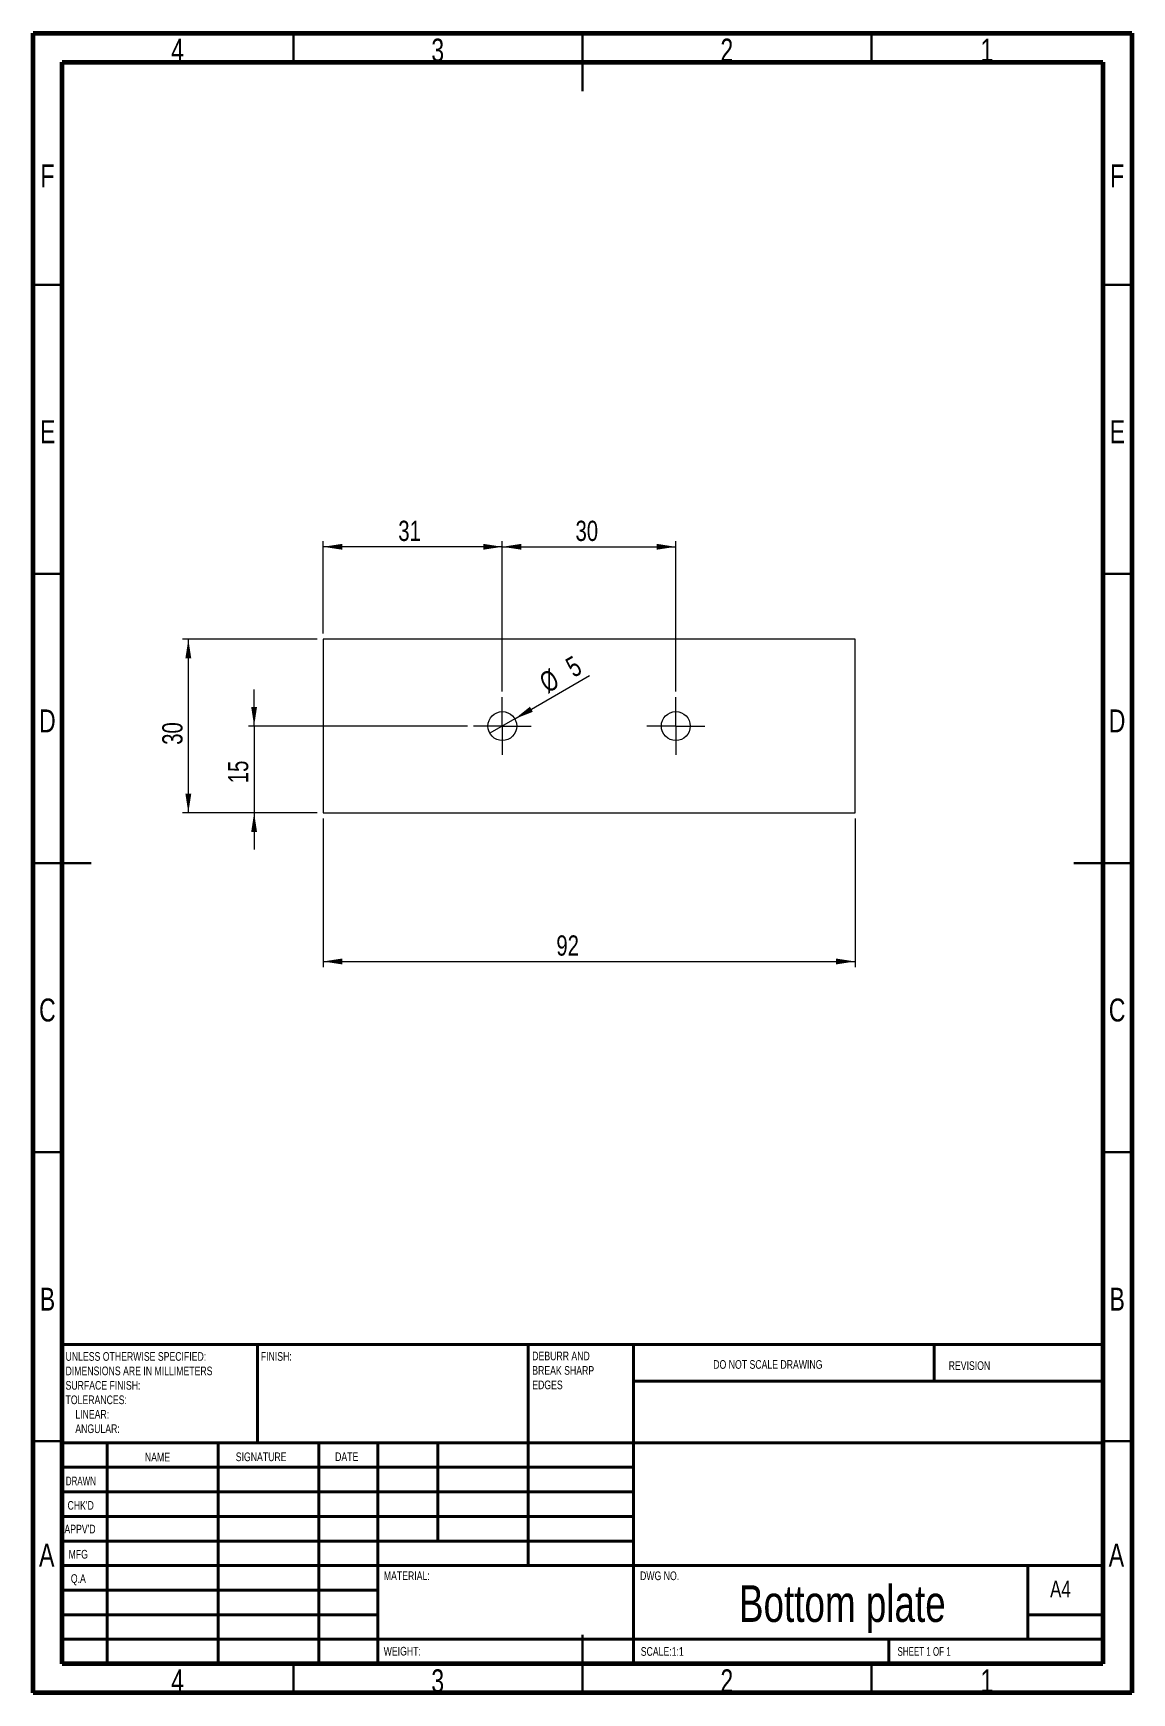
# Model space of a CAD drawing. Header units: millimetres. Extents: x 15 to 205, y 5 to 292.
import ezdxf

# ---------------------------------------------------------------- set-up
doc = ezdxf.new("R2010")
doc.units = ezdxf.units.MM
doc.styles.add('SLDTEXTSTYLE0', font='TXT', dxfattribs={"width": 0.686449})
doc.styles.add('SLDTEXTSTYLE1', font='TXT', dxfattribs={"width": 0.75})
doc.styles.add('SLDTEXTSTYLE2', font='TXT', dxfattribs={"width": 0.6875})
doc.dimstyles.new('SLDDIMSTYLE0', dxfattribs={"dimtxt": 3.5, "dimasz": 3.302, "dimexe": 0, "dimexo": 0.0625, "dimgap": 0.875, "dimtad": 1, "dimrnd": 1e-09, "dimzin": 12, "dimdsep": 46, "dimtxsty": 'SLDTEXTSTYLE1', "dimsah": 1, "dimcen": 0.09, "dimadec": 0, "dimazin": 3, "dimtfac": 1, "dimtofl": 0, "dimtmove": 0, "dimatfit": 3, "dimfxl": 1, "dimfrac": 2, "dimtolj": 1, "dimtzin": 12, "dimarcsym": 0})
doc.dimstyles.new('SLDDIMSTYLE1', dxfattribs={"dimtxt": 3.5, "dimasz": 3.302, "dimexe": 0, "dimexo": 0.0625, "dimgap": 0.875, "dimtad": 1, "dimrnd": 1e-09, "dimzin": 12, "dimdsep": 46, "dimtxsty": 'SLDTEXTSTYLE1', "dimsah": 1, "dimcen": 0.09, "dimadec": 0, "dimazin": 3, "dimtfac": 1, "dimtmove": 0, "dimatfit": 0, "dimfxl": 1, "dimfrac": 2, "dimtolj": 1, "dimtzin": 12, "dimarcsym": 0})
doc.dimstyles.new('SLDDIMSTYLE2', dxfattribs={"dimtxt": 3.5, "dimasz": 3.302, "dimexe": 0, "dimexo": 0.0625, "dimgap": 0.875, "dimtad": 1, "dimrnd": 1e-09, "dimzin": 12, "dimdsep": 46, "dimtxsty": 'SLDTEXTSTYLE1', "dimblk1": 'NONE', "dimsah": 1, "dimcen": 0, "dimadec": 0, "dimazin": 3, "dimtfac": 1, "dimtmove": 0, "dimatfit": 3, "dimldrblk": 'NONE', "dimfxl": 1, "dimfrac": 2, "dimtolj": 1, "dimtzin": 12, "dimarcsym": 0})

# ---------------------------------------------------------------- blocks, each defined once
blk = doc.blocks.new('SW_NOTE_0')
at = {"color": 0, "linetype": 'Continuous', "lineweight": 0, "char_height": 1.5, "attachment_point": 1, "style": 'SLDTEXTSTYLE1'}
for s, insert in [('UNLESS OTHERWISE SPECIFIED:', (0, 1.93)), ('DIMENSIONS ARE IN MILLIMETERS', (0, -0.57)), ('TOLERANCES:', (0, -5.57)), ('SURFACE FINISH:', (0, -3.07)), ('LINEAR:', (1.69, -8.07)), ('ANGULAR:', (1.69, -10.57))]:
    blk.add_mtext(s, dxfattribs=dict(at, insert=insert))
blk = doc.blocks.new('SW_NOTE_1')
at = {"color": 0, "linetype": 'Continuous', "lineweight": 0, "char_height": 1.5, "attachment_point": 1, "style": 'SLDTEXTSTYLE1'}
for s, insert in [('DEBURR AND', (0, 1.93)), ('BREAK SHARP', (0, -0.57)), ('EDGES', (0, -3.07))]:
    blk.add_mtext(s, dxfattribs=dict(at, insert=insert))
blk = doc.blocks.new('_D')
at = {"color": 7, "linetype": 'Continuous', "lineweight": 0}
for p, q in [((65.13, 156.18), (65.13, 130.47)), ((157.13, 156.18), (157.13, 130.47)), ((65.13, 131.47), (157.13, 131.47))]:
    blk.add_line(p, q, dxfattribs=at)
for points in [[(65.13, 131.47), (68.44, 130.96), (68.44, 131.98)], [(157.13, 131.47), (153.83, 131.98), (153.83, 130.96)]]:
    blk.add_solid(points, dxfattribs=at)
at = {"color": 7, "linetype": 'Continuous', "lineweight": 0, "insert": (105.48, 135.98), "char_height": 3.5, "attachment_point": 1, "style": 'SLDTEXTSTYLE1'}
blk.add_mtext('92', dxfattribs=at)
blk = doc.blocks.new('_D_1')
at = {"color": 7, "linetype": 'Continuous', "lineweight": 0}
for p, q in [((64.13, 187.18), (40.83, 187.18)), ((41.83, 187.18), (41.83, 157.18)), ((64.13, 157.18), (40.83, 157.18))]:
    blk.add_line(p, q, dxfattribs=at)
for points in [[(41.83, 187.18), (41.32, 183.88), (42.34, 183.88)], [(41.83, 157.18), (42.34, 160.49), (41.32, 160.49)]]:
    blk.add_solid(points, dxfattribs=at)
at = {"color": 7, "linetype": 'Continuous', "lineweight": 0, "insert": (37.32, 168.94), "char_height": 3.5, "attachment_point": 1, "rotation": 90, "style": 'SLDTEXTSTYLE1'}
blk.add_mtext('30', dxfattribs=at)
blk = doc.blocks.new('_D_2')
at = {"color": 7, "linetype": 'Continuous', "lineweight": 0}
for p, q in [((65.13, 188.18), (65.13, 204.18)), ((96.13, 178.18), (96.13, 204.18)), ((96.13, 203.18), (65.13, 203.18))]:
    blk.add_line(p, q, dxfattribs=at)
for points in [[(65.13, 203.18), (68.44, 202.68), (68.44, 203.69)], [(96.13, 203.18), (92.83, 203.69), (92.83, 202.68)]]:
    blk.add_solid(points, dxfattribs=at)
at = {"color": 7, "linetype": 'Continuous', "lineweight": 0, "insert": (78.14, 207.69), "char_height": 3.5, "attachment_point": 1, "style": 'SLDTEXTSTYLE1'}
blk.add_mtext('31', dxfattribs=at)
blk = doc.blocks.new('_D_3')
at = {"color": 7, "linetype": 'Continuous', "lineweight": 0}
for p, q in [((96.13, 178.18), (96.13, 204.18)), ((126.13, 178.18), (126.13, 204.18)), ((96.13, 203.18), (126.13, 203.18))]:
    blk.add_line(p, q, dxfattribs=at)
for points in [[(96.13, 203.18), (99.44, 202.68), (99.44, 203.69)], [(126.13, 203.18), (122.83, 203.69), (122.83, 202.68)]]:
    blk.add_solid(points, dxfattribs=at)
at = {"color": 7, "linetype": 'Continuous', "lineweight": 0, "insert": (108.79, 207.69), "char_height": 3.5, "attachment_point": 1, "style": 'SLDTEXTSTYLE1'}
blk.add_mtext('30', dxfattribs=at)
blk = doc.blocks.new('_D_4')
at = {"color": 7, "linetype": 'Continuous', "lineweight": 0}
for p, q in [((53.21, 172.18), (53.21, 178.53)), ((90.13, 172.18), (52.21, 172.18)), ((53.21, 172.18), (53.21, 157.18)), ((64.13, 157.18), (52.21, 157.18)), ((53.21, 157.18), (53.21, 150.83))]:
    blk.add_line(p, q, dxfattribs=at)
for points in [[(53.21, 172.18), (53.71, 175.49), (52.7, 175.49)], [(53.21, 157.18), (52.7, 153.88), (53.71, 153.88)]]:
    blk.add_solid(points, dxfattribs=at)
at = {"color": 7, "linetype": 'Continuous', "lineweight": 0, "insert": (48.69, 162.3), "char_height": 3.5, "attachment_point": 1, "rotation": 90, "style": 'SLDTEXTSTYLE1'}
blk.add_mtext('15', dxfattribs=at)
blk = doc.blocks.new('_D_5')
at = {"color": 7, "linetype": 'Continuous', "lineweight": 0}
for q in [(111.23, 180.9), (93.97, 170.93)]:
    blk.add_line((98.3, 173.43), q, dxfattribs=at)
blk.add_solid([(98.3, 173.43), (101.41, 174.64), (100.9, 175.52)], dxfattribs=at)
at = {"color": 7, "linetype": 'Continuous', "lineweight": 0, "char_height": 3.5, "attachment_point": 1, "rotation": 30, "style": 'SLDTEXTSTYLE1'}
for s, insert in [('5', (106.74, 183.51)), ('%%c', (102.19, 180.83))]:
    blk.add_mtext(s, dxfattribs=dict(at, insert=insert))
blk = doc.blocks.new('_NONE')
blk = doc.blocks.new('SW_CENTERMARKSYMBOL_0')
at = {"color": 0, "linetype": 'Continuous', "lineweight": 0}
for p, q in [((0, 2.5), (0, 5)), ((-2.5, 0), (-5, 0)), ((0, 0), (-2.5, 0)), ((0, 0), (0, 2.5)), ((0, 0), (0, -2.5)), ((0, 0), (2.5, 0)), ((2.5, 0), (5, 0)), ((0, -2.5), (0, -5))]:
    blk.add_line(p, q, dxfattribs=at)
blk = doc.blocks.new('SW_CENTERMARKSYMBOL_1')
at = {"color": 0, "linetype": 'Continuous', "lineweight": 0}
for p, q in [((0, 2.5), (0, 5)), ((-2.5, 0), (-5, 0)), ((0, 0), (-2.5, 0)), ((0, 0), (0, 2.5)), ((0, 0), (0, -2.5)), ((0, 0), (2.5, 0)), ((2.5, 0), (5, 0)), ((0, -2.5), (0, -5))]:
    blk.add_line(p, q, dxfattribs=at)

msp = doc.modelspace()

# ---------------------------------------------------------------- linework, layer by layer
at = {"color": 7, "linetype": 'Continuous', "lineweight": 60}
for p, q in [((15, 5), (15, 292)), ((15, 292), (205, 292)), ((205, 292), (205, 5)), ((20, 10), (20, 287)), ((20, 287), (200, 287)), ((200, 287), (200, 10)), ((200, 10), (20, 10)), ((205, 5), (15, 5))]:
    msp.add_line(p, q, dxfattribs=at)
at = {"color": 7, "linetype": 'Continuous', "lineweight": 30}
for p, q in [((60, 287), (60, 292)), ((110, 292.001), (110, 281.999)), ((110, 287), (110, 292)), ((160, 287), (160, 292)), ((20, 248.5), (15, 248.5)), ((200, 248.5), (205, 248.5)), ((20, 198.5), (15, 198.5)), ((200, 198.5), (205, 198.5)), ((14.999, 148.5), (25.001, 148.5)), ((20, 148.5), (15, 148.5)), ((205.001, 148.5), (194.999, 148.5)), ((200, 148.5), (205, 148.5)), ((20, 98.5), (15, 98.5)), ((200, 98.5), (205, 98.5)), ((20, 48.5), (15, 48.5)), ((200, 48.5), (205, 48.5)), ((110, 4.999), (110, 15.001)), ((60, 10), (60, 5)), ((110, 10), (110, 5)), ((160, 10), (160, 5))]:
    msp.add_line(p, q, dxfattribs=at)
at = {"color": 7, "linetype": 'Continuous', "lineweight": 15}
for p, q in [((65.134, 187.183), (65.134, 157.183)), ((157.134, 187.183), (65.134, 187.183)), ((157.134, 157.183), (157.134, 187.183)), ((65.134, 157.183), (157.134, 157.183))]:
    msp.add_line(p, q, dxfattribs=at)
at = {"color": 7, "linetype": 'Continuous', "lineweight": 40}
for p, q in [((20, 65.25), (200, 65.25)), ((20, 65.25), (20, 10)), ((53.8, 48.25), (53.8, 65.25)), ((100.6, 65.25), (100.6, 27)), ((118.8, 65.25), (118.8, 10)), ((170.8, 58.875), (170.8, 65.25)), ((200, 58.875), (118.8, 58.875)), ((200, 48.25), (20, 48.25)), ((27.8, 48.25), (27.8, 10)), ((46.991, 48.25), (46.991, 10)), ((64.399, 48.25), (64.399, 10)), ((74.6, 10), (74.6, 48.25)), ((85, 31.25), (85, 48.25)), ((118.8, 44), (20, 44)), ((118.8, 39.75), (20, 39.75)), ((118.8, 35.5), (20, 35.5)), ((118.8, 31.25), (20, 31.25)), ((74.6, 27), (20, 27)), ((74.6, 27), (200, 27)), ((187, 14.25), (187, 27)), ((74.6, 22.75), (20, 22.75)), ((74.6, 18.5), (20, 18.5)), ((200, 18.5), (187, 18.5)), ((20, 14.25), (200, 14.25)), ((163, 10), (163, 14.25))]:
    msp.add_line(p, q, dxfattribs=at)
at = {"color": 7, "linetype": 'Continuous', "lineweight": 15}
for centre in [(96.134, 172.183), (126.134, 172.183)]:
    msp.add_circle(centre, 2.5, dxfattribs=at)

# ---------------------------------------------------------------- block references
at = {"color": 7, "linetype": 'Continuous', "lineweight": 0}
for name, p in [('SW_CENTERMARKSYMBOL_1', (96.134, 172.183)), ('SW_CENTERMARKSYMBOL_0', (126.134, 172.183)), ('SW_NOTE_0', (20.594, 61.987)), ('SW_NOTE_1', (101.309, 62.069))]:
    msp.add_blockref(name, p, dxfattribs=at)

# ---------------------------------------------------------------- texts
for s, insert, char_height, attachment_point, style in [('4', (39.96, 291.06), 3.969, 2, 'SLDTEXTSTYLE1'), ('3', (84.96, 291.06), 3.969, 2, 'SLDTEXTSTYLE1'), ('2', (134.96, 291.06), 3.969, 2, 'SLDTEXTSTYLE1'), ('1', (179.96, 291.06), 3.969, 2, 'SLDTEXTSTYLE1'), ('F', (17.458, 269.31), 3.969, 2, 'SLDTEXTSTYLE1'), ('F', (202.458, 269.31), 3.969, 2, 'SLDTEXTSTYLE1'), ('E', (17.508, 225.06), 3.969, 2, 'SLDTEXTSTYLE1'), ('E', (202.508, 225.06), 3.969, 2, 'SLDTEXTSTYLE1'), ('D', (17.453, 175.06), 3.969, 2, 'SLDTEXTSTYLE1'), ('D', (202.453, 175.06), 3.969, 2, 'SLDTEXTSTYLE1'), ('C', (17.459, 125.06), 3.969, 2, 'SLDTEXTSTYLE1'), ('C', (202.459, 125.06), 3.969, 2, 'SLDTEXTSTYLE1'), ('B', (17.471, 75.06), 3.969, 2, 'SLDTEXTSTYLE1'), ('B', (202.471, 75.06), 3.969, 2, 'SLDTEXTSTYLE1'), ('FINISH:', (54.371, 63.919), 1.5, 1, 'SLDTEXTSTYLE1'), ('DO NOT SCALE DRAWING', (132.615, 62.533), 1.5, 1, 'SLDTEXTSTYLE1'), ('REVISION', (173.328, 62.335), 1.5, 1, 'SLDTEXTSTYLE1'), ('NAME', (34.322, 46.501), 1.5, 1, 'SLDTEXTSTYLE1'), ('SIGNATURE', (50.034, 46.562), 1.5, 1, 'SLDTEXTSTYLE1'), ('DATE', (67.215, 46.576), 1.5, 1, 'SLDTEXTSTYLE1'), ('DRAWN', (20.643, 42.385), 1.5, 1, 'SLDTEXTSTYLE0'), ("CHK'D", (20.939, 38.162), 1.5, 1, 'SLDTEXTSTYLE1'), ("APPV'D", (20.402, 34.066), 1.5, 1, 'SLDTEXTSTYLE1'), ('A', (17.34, 30.81), 3.969, 2, 'SLDTEXTSTYLE1'), ('MFG', (21.124, 29.716), 1.5, 1, 'SLDTEXTSTYLE1'), ('A', (202.34, 30.81), 3.969, 2, 'SLDTEXTSTYLE1'), ('MATERIAL:', (75.646, 25.986), 1.5, 1, 'SLDTEXTSTYLE1'), ('DWG NO.', (119.953, 25.986), 1.5, 1, 'SLDTEXTSTYLE1'), ('Q.A', (21.509, 25.505), 1.5, 1, 'SLDTEXTSTYLE1'), ('Bottom plate', (154.94, 23.607), 6.35, 2, 'SLDTEXTSTYLE1'), ('A4', (190.871, 24.406), 2.9104, 1, 'SLDTEXTSTYLE1'), ('WEIGHT:', (75.618, 12.949), 1.4986, 1, 'SLDTEXTSTYLE1'), ('SCALE:1:1', (120.074, 12.9), 1.5, 1, 'SLDTEXTSTYLE1'), ('SHEET 1 OF 1', (164.478, 12.9), 1.5, 1, 'SLDTEXTSTYLE2'), ('4', (39.96, 9.06), 3.969, 2, 'SLDTEXTSTYLE1'), ('3', (84.96, 9.06), 3.969, 2, 'SLDTEXTSTYLE1'), ('2', (134.96, 9.06), 3.969, 2, 'SLDTEXTSTYLE1'), ('1', (179.96, 9.06), 3.969, 2, 'SLDTEXTSTYLE1')]:
    msp.add_mtext(s, dxfattribs=dict(at, insert=insert, char_height=char_height, attachment_point=attachment_point, style=style))

# ---------------------------------------------------------------- dimensions: what is measured, and where the dimension line sits
for base, p1, p2, picture, middle in [((65.134, 203.183), (96.134, 177.183), (65.134, 187.183), '_D_2', (80.722, 203.183)), ((126.134, 203.183), (96.134, 177.183), (126.134, 177.183), '_D_3', (111.377, 203.183)), ((157.134, 131.467), (65.134, 157.183), (157.134, 157.183), '_D', (108.067, 131.467))]:
    dim = msp.add_linear_dim(base=base, p1=p1, p2=p2, dimstyle='SLDDIMSTYLE0', dxfattribs=at)
    dim.commit()
    dim.dimension.update_dxf_attribs({"geometry": picture, "text_midpoint": middle, "dimtype": 160})
for base, p1, dimstyle, picture, middle in [((41.83, 157.183), (65.134, 187.183), 'SLDDIMSTYLE0', '_D_1', (41.83, 171.527)), ((53.206, 157.183), (91.134, 172.183), 'SLDDIMSTYLE1', '_D_4', (53.206, 164.89))]:
    dim = msp.add_linear_dim(base=base, p1=p1, p2=(65.134, 157.183), angle=90, dimstyle=dimstyle, dxfattribs=at)
    dim.commit()
    dim.dimension.update_dxf_attribs({"geometry": picture, "text_midpoint": middle, "dimtype": 160})
dim = msp.add_diameter_dim_2p(p1=(93.969, 170.933), p2=(98.299, 173.433), dimstyle='SLDDIMSTYLE2', dxfattribs=at)
dim.commit()
dim.dimension.update_dxf_attribs({"geometry": '_D_5', "text_midpoint": (108.067, 179.073), "dimtype": 163})

doc.saveas('drawing.dxf')
